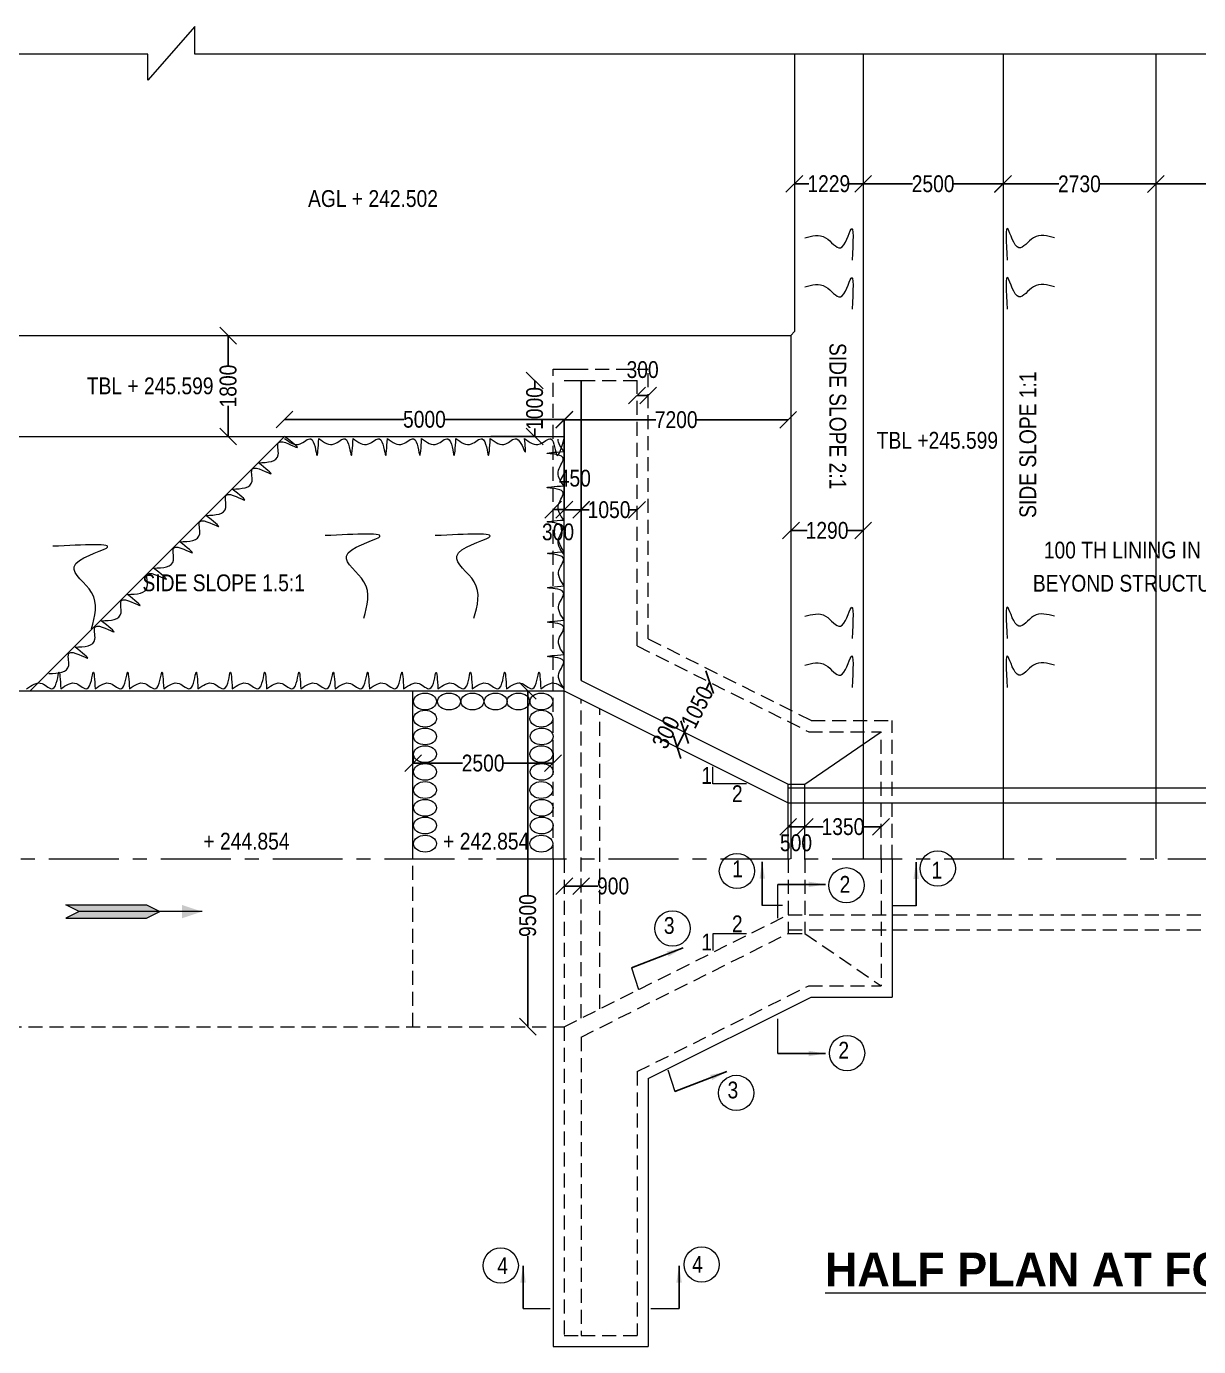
# Model space of a CAD drawing. Header units: inches. Extents: x -125809 to -33371, y 444176 to 501351.
# Drawn here: x -115330 to -94381, y 457176 to 480761 of the extents above; entities that cross this region are included whole.
import ezdxf
from ezdxf.enums import TextEntityAlignment as Align

# ---------------------------------------------------------------- set-up
doc = ezdxf.new("R2010")
doc.units = ezdxf.units.IN
doc.header["$LTSCALE"] = 1000
doc.header["$MEASUREMENT"] = 0
doc.linetypes.add('CENTER', pattern=[2, 1.25, -0.25, 0.25, -0.25])
doc.linetypes.add('HIDDEN', pattern=[0.375, 0.25, -0.125])
doc.layers.add('STEEL', color=5, linetype='Continuous')
doc.styles.add('ARIAL NARROW', font='ARIALN.TTF')
doc.styles.add('CITYBLUEPR', font='cityb___.ttf')
doc.dimstyles.new('STANDARD$0', dxfattribs={"dimscale": 88.888889, "dimtxt": 0.02, "dimasz": 0.02, "dimexe": 0.05, "dimexo": 0.1, "dimgap": 0.002, "dimtad": 2, "dimdec": 0, "dimzin": 1, "dimdsep": 46, "dimtxsty": 'Standard', "dimblk": 'OBLIQUE', "dimcen": 0.09, "dimadec": 0, "dimazin": 0, "dimtfac": 1, "dimtdec": 4, "dimtofl": 0, "dimtmove": 0, "dimatfit": 3, "dimfxl": 1, "dimtolj": 1, "dimtzin": 1, "dimarcsym": 0})
doc.dimstyles.new('STANDARD$7', dxfattribs={"dimtxt": 2, "dimasz": 2, "dimexe": 1.25, "dimexo": 0.625, "dimtad": 1, "dimdec": 0, "dimlfac": 0.5, "dimdsep": 46, "dimtxsty": 'Standard', "dimblk": 'OBLIQUE', "dimcen": 2.5, "dimadec": 0, "dimazin": 0, "dimtfac": 1, "dimtdec": 0, "dimtmove": 0, "dimatfit": 3, "dimfxl": 1, "dimtolj": 1, "dimtzin": 0, "dimarcsym": 0})

# ---------------------------------------------------------------- blocks, each defined once
blk = doc.blocks.new('_Oblique')
at = {"color": 0, "linetype": 'ByBlock', "lineweight": -2}
blk.add_line((-0.5, -0.5), (0.5, 0.5), dxfattribs=at)
blk = doc.blocks.new('*D81')
at = {"layer": 'Defpoints', "color": 0, "transparency": 16777216}
for p in [(-106246, 474436), (-106246, 474436), (-107032, 473436)]:
    blk.add_point(p, dxfattribs=at)
at = {"layer": 'STEEL', "color": 0, "lineweight": -2, "transparency": 16777216}
for p, q in [((-106246, 474436), (-106247, 474436)), ((-106246, 474436), (-106246, 474292)), ((-107031, 473436), (-106244, 473436)), ((-106246, 473436), (-106246, 473580))]:
    blk.add_line(p, q, dxfattribs=at)
at = {"layer": 'STEEL', "color": 0, "lineweight": -2, "transparency": 16777216, "xscale": 300, "yscale": 300, "zscale": 300}
for p, rotation in [((-106246, 474436), 90), ((-106246, 473436), 270)]:
    blk.add_blockref('_Oblique', p, dxfattribs=dict(at, rotation=rotation))
at = {"layer": 'STEEL', "color": 0, "lineweight": 13, "transparency": 16777216, "insert": (-106246, 473936), "char_height": 300, "attachment_point": 5, "rotation": 90, "style": 'ARIAL NARROW'}
blk.add_mtext('\\A1;1000', dxfattribs=at)
blk = doc.blocks.new('*D83')
at = {"layer": 'Defpoints', "color": 0, "transparency": 16777216}
for p in [(-105417, 472126), (-104417, 472126), (-104417, 472126)]:
    blk.add_point(p, dxfattribs=at)
at = {"layer": 'STEEL', "color": 0, "lineweight": -2, "transparency": 16777216}
for p, q in [((-105417, 472126), (-105417, 472127)), ((-105417, 472126), (-105272, 472126)), ((-104417, 472126), (-104561, 472126)), ((-104417, 472126), (-104417, 472127))]:
    blk.add_line(p, q, dxfattribs=at)
at = {"layer": 'STEEL', "color": 0, "lineweight": -2, "transparency": 16777216, "xscale": 300, "yscale": 300, "zscale": 300, "rotation": 180}
blk.add_blockref('_Oblique', (-105417, 472126), dxfattribs=at)
at = {"layer": 'STEEL', "color": 0, "lineweight": -2, "transparency": 16777216, "xscale": 300, "yscale": 300, "zscale": 300}
blk.add_blockref('_Oblique', (-104417, 472126), dxfattribs=at)
at = {"layer": 'STEEL', "color": 0, "lineweight": 13, "transparency": 16777216, "insert": (-104917, 472126), "char_height": 300, "attachment_point": 5, "style": 'ARIAL NARROW'}
blk.add_mtext('\\A1;1050', dxfattribs=at)
blk = doc.blocks.new('*D84')
at = {"layer": 'Defpoints', "color": 0, "transparency": 16777216}
for p in [(-105717, 473741), (-105717, 472127), (-105417, 472127)]:
    blk.add_point(p, dxfattribs=at)
at = {"layer": 'STEEL', "color": 0, "lineweight": -2, "transparency": 16777216}
for p, q in [((-105717, 473740), (-105717, 472126)), ((-105417, 472127), (-105717, 472127)), ((-105417, 472127), (-105417, 472128))]:
    blk.add_line(p, q, dxfattribs=at)
at = {"layer": 'STEEL', "color": 0, "lineweight": -2, "transparency": 16777216, "xscale": 300, "yscale": 300, "zscale": 300, "rotation": 180}
blk.add_blockref('_Oblique', (-105717, 472127), dxfattribs=at)
at = {"layer": 'STEEL', "color": 0, "lineweight": -2, "transparency": 16777216, "xscale": 300, "yscale": 300, "zscale": 300}
blk.add_blockref('_Oblique', (-105417, 472127), dxfattribs=at)
at = {"layer": 'STEEL', "color": 0, "lineweight": 13, "transparency": 16777216, "insert": (-105529, 472688), "char_height": 300, "attachment_point": 5, "style": 'ARIAL NARROW'}
blk.add_mtext('\\A1;450', dxfattribs=at)
blk = doc.blocks.new('*D85')
at = {"layer": 'Defpoints', "color": 0, "transparency": 16777216}
for p in [(-104417, 474166), (-104217, 474166), (-104217, 474166)]:
    blk.add_point(p, dxfattribs=at)
at = {"layer": 'STEEL', "color": 0, "lineweight": -2, "transparency": 16777216}
for p, q in [((-104417, 474167), (-104417, 474167)), ((-104417, 474166), (-104217, 474166)), ((-104217, 474167), (-104217, 474167))]:
    blk.add_line(p, q, dxfattribs=at)
at = {"layer": 'STEEL', "color": 0, "lineweight": -2, "transparency": 16777216, "xscale": 300, "yscale": 300, "zscale": 300, "rotation": 180}
blk.add_blockref('_Oblique', (-104417, 474166), dxfattribs=at)
at = {"layer": 'STEEL', "color": 0, "lineweight": -2, "transparency": 16777216, "xscale": 300, "yscale": 300, "zscale": 300}
blk.add_blockref('_Oblique', (-104217, 474166), dxfattribs=at)
at = {"layer": 'STEEL', "color": 0, "lineweight": 13, "transparency": 16777216, "insert": (-104317, 474628), "char_height": 300, "attachment_point": 5, "style": 'ARIAL NARROW'}
blk.add_mtext('\\A1;300', dxfattribs=at)
blk = doc.blocks.new('*D86')
at = {"layer": 'Defpoints', "color": 0, "transparency": 16777216}
for p in [(-105917, 472128), (-105717, 472128), (-105717, 472128)]:
    blk.add_point(p, dxfattribs=at)
at = {"layer": 'STEEL', "color": 0, "lineweight": -2, "transparency": 16777216}
for p, q in [((-105917, 472129), (-105917, 472129)), ((-105917, 472128), (-105717, 472128)), ((-105717, 472129), (-105717, 472129))]:
    blk.add_line(p, q, dxfattribs=at)
at = {"layer": 'STEEL', "color": 0, "lineweight": -2, "transparency": 16777216, "xscale": 300, "yscale": 300, "zscale": 300, "rotation": 180}
blk.add_blockref('_Oblique', (-105917, 472128), dxfattribs=at)
at = {"layer": 'STEEL', "color": 0, "lineweight": -2, "transparency": 16777216, "xscale": 300, "yscale": 300, "zscale": 300}
blk.add_blockref('_Oblique', (-105717, 472128), dxfattribs=at)
at = {"layer": 'STEEL', "color": 0, "lineweight": 13, "transparency": 16777216, "insert": (-105829, 471729), "char_height": 300, "attachment_point": 5, "style": 'ARIAL NARROW'}
blk.add_mtext('\\A1;300', dxfattribs=at)
blk = doc.blocks.new('*D94')
at = {"layer": 'Defpoints', "color": 0, "transparency": 16777216}
for p in [(-103119, 469046), (-103119, 469046), (-103567, 468151)]:
    blk.add_point(p, dxfattribs=at)
at = {"layer": 'STEEL', "color": 0, "lineweight": -2, "transparency": 16777216}
for p, q in [((-103119, 469046), (-103184, 468917)), ((-103120, 469046), (-103120, 469046)), ((-103567, 468151), (-103502, 468280)), ((-103567, 468152), (-103568, 468152))]:
    blk.add_line(p, q, dxfattribs=at)
at = {"layer": 'STEEL', "color": 0, "lineweight": -2, "transparency": 16777216, "xscale": 300, "yscale": 300, "zscale": 300}
for p, rotation in [((-103119, 469046), 63.43494882292201), ((-103567, 468151), 243.434948822922)]:
    blk.add_blockref('_Oblique', p, dxfattribs=dict(at, rotation=rotation))
at = {"layer": 'STEEL', "color": 0, "lineweight": 13, "transparency": 16777216, "insert": (-103343, 468599), "char_height": 300, "attachment_point": 5, "rotation": 63.4349, "style": 'ARIAL NARROW'}
blk.add_mtext('\\A1;1050', dxfattribs=at)
blk = doc.blocks.new('*D87')
at = {"layer": 'Defpoints', "color": 0, "transparency": 16777216}
for p in [(-103566, 468151), (-103700, 467883), (-103700, 467883)]:
    blk.add_point(p, dxfattribs=at)
at = {"layer": 'STEEL', "color": 0, "lineweight": -2, "transparency": 16777216}
for p, q in [((-103566, 468151), (-103700, 467883)), ((-103566, 468151), (-103567, 468152)), ((-103700, 467883), (-103701, 467883))]:
    blk.add_line(p, q, dxfattribs=at)
at = {"layer": 'STEEL', "color": 0, "lineweight": -2, "transparency": 16777216, "xscale": 300, "yscale": 300, "zscale": 300}
for p, rotation in [((-103566, 468151), 63.43494882290711), ((-103700, 467883), 243.4349488229071)]:
    blk.add_blockref('_Oblique', p, dxfattribs=dict(at, rotation=rotation))
at = {"layer": 'STEEL', "color": 0, "lineweight": 13, "transparency": 16777216, "insert": (-103901, 468151), "char_height": 300, "attachment_point": 5, "rotation": 63.4349, "style": 'ARIAL NARROW'}
blk.add_mtext('\\A1;300', dxfattribs=at)
blk = doc.blocks.new('*D88')
at = {"layer": 'Defpoints', "color": 0, "transparency": 16777216}
for p in [(-101717, 466462), (-101417, 466462), (-101417, 466462)]:
    blk.add_point(p, dxfattribs=at)
at = {"layer": 'STEEL', "color": 0, "lineweight": -2, "transparency": 16777216}
for p, q in [((-101717, 466463), (-101717, 466463)), ((-101717, 466462), (-101417, 466462)), ((-101417, 466463), (-101417, 466463))]:
    blk.add_line(p, q, dxfattribs=at)
at = {"layer": 'STEEL', "color": 0, "lineweight": -2, "transparency": 16777216, "xscale": 300, "yscale": 300, "zscale": 300, "rotation": 180}
blk.add_blockref('_Oblique', (-101717, 466462), dxfattribs=at)
at = {"layer": 'STEEL', "color": 0, "lineweight": -2, "transparency": 16777216, "xscale": 300, "yscale": 300, "zscale": 300}
blk.add_blockref('_Oblique', (-101417, 466462), dxfattribs=at)
at = {"layer": 'STEEL', "color": 0, "lineweight": 13, "transparency": 16777216, "insert": (-101576, 466175), "char_height": 300, "attachment_point": 5, "style": 'ARIAL NARROW'}
blk.add_mtext('\\A1;500', dxfattribs=at)
blk = doc.blocks.new('*D89')
at = {"layer": 'Defpoints', "color": 0, "transparency": 16777216}
for p in [(-101417, 466463), (-100057, 466463), (-100057, 466463)]:
    blk.add_point(p, dxfattribs=at)
at = {"layer": 'STEEL', "color": 0, "lineweight": -2, "transparency": 16777216}
for p, q in [((-101417, 466464), (-101417, 466464)), ((-101417, 466463), (-101092, 466463)), ((-100057, 466463), (-100381, 466463)), ((-100057, 466464), (-100057, 466464))]:
    blk.add_line(p, q, dxfattribs=at)
at = {"layer": 'STEEL', "color": 0, "lineweight": -2, "transparency": 16777216, "xscale": 300, "yscale": 300, "zscale": 300, "rotation": 180}
blk.add_blockref('_Oblique', (-101417, 466463), dxfattribs=at)
at = {"layer": 'STEEL', "color": 0, "lineweight": -2, "transparency": 16777216, "xscale": 300, "yscale": 300, "zscale": 300}
blk.add_blockref('_Oblique', (-100057, 466463), dxfattribs=at)
at = {"layer": 'STEEL', "color": 0, "lineweight": 13, "transparency": 16777216, "insert": (-100737, 466463), "char_height": 300, "attachment_point": 5, "style": 'ARIAL NARROW'}
blk.add_mtext('\\A1;1350', dxfattribs=at)
blk = doc.blocks.new('*D52')
at = {"layer": 'Defpoints', "color": 0, "transparency": 16777216}
for p in [(-95146, 477946), (-89646, 477946), (-89646, 477945)]:
    blk.add_point(p, dxfattribs=at)
at = {"layer": 'STEEL', "color": 0, "lineweight": -2, "transparency": 16777216}
for p, q in [((-95146, 477947), (-95146, 477948)), ((-95146, 477946), (-92763, 477946)), ((-89646, 477946), (-92028, 477946)), ((-89646, 477946), (-89646, 477948))]:
    blk.add_line(p, q, dxfattribs=at)
at = {"layer": 'STEEL', "color": 0, "lineweight": -2, "transparency": 16777216, "xscale": 300, "yscale": 300, "zscale": 300, "rotation": 180}
blk.add_blockref('_Oblique', (-95146, 477946), dxfattribs=at)
at = {"layer": 'STEEL', "color": 0, "lineweight": -2, "transparency": 16777216, "xscale": 300, "yscale": 300, "zscale": 300}
blk.add_blockref('_Oblique', (-89646, 477946), dxfattribs=at)
at = {"layer": 'STEEL', "color": 0, "lineweight": 13, "transparency": 16777216, "insert": (-92396, 477946), "char_height": 300, "attachment_point": 5, "style": 'ARIAL NARROW'}
blk.add_mtext('\\A1;5500', dxfattribs=at)
blk = doc.blocks.new('*D53')
at = {"layer": 'Defpoints', "color": 0, "transparency": 16777216}
for p in [(-97876, 477946), (-97876, 477946), (-95146, 477946)]:
    blk.add_point(p, dxfattribs=at)
at = {"layer": 'STEEL', "color": 0, "lineweight": -2, "transparency": 16777216}
for p, q in [((-97876, 477946), (-97876, 477945)), ((-97876, 477946), (-96880, 477946)), ((-95146, 477946), (-96141, 477946)), ((-95146, 477946), (-95146, 477945))]:
    blk.add_line(p, q, dxfattribs=at)
at = {"layer": 'STEEL', "color": 0, "lineweight": -2, "transparency": 16777216, "xscale": 300, "yscale": 300, "zscale": 300, "rotation": 180}
blk.add_blockref('_Oblique', (-97876, 477946), dxfattribs=at)
at = {"layer": 'STEEL', "color": 0, "lineweight": -2, "transparency": 16777216, "xscale": 300, "yscale": 300, "zscale": 300}
blk.add_blockref('_Oblique', (-95146, 477946), dxfattribs=at)
at = {"layer": 'STEEL', "color": 0, "lineweight": 13, "transparency": 16777216, "insert": (-96511, 477946), "char_height": 300, "attachment_point": 5, "style": 'ARIAL NARROW'}
blk.add_mtext('\\A1;2730', dxfattribs=at)
blk = doc.blocks.new('*D57')
at = {"layer": 'Defpoints', "color": 0, "transparency": 16777216}
for p in [(-105717, 473734), (-101717, 473734), (-101717, 473734)]:
    blk.add_point(p, dxfattribs=at)
at = {"layer": 'STEEL', "color": 0, "lineweight": -2, "transparency": 16777216}
for p, q in [((-105717, 473734), (-105717, 473735)), ((-105717, 473734), (-104083, 473734)), ((-101717, 473734), (-103350, 473734)), ((-101717, 473734), (-101717, 473735))]:
    blk.add_line(p, q, dxfattribs=at)
at = {"layer": 'STEEL', "color": 0, "lineweight": -2, "transparency": 16777216, "xscale": 300, "yscale": 300, "zscale": 300, "rotation": 180}
blk.add_blockref('_Oblique', (-105717, 473734), dxfattribs=at)
at = {"layer": 'STEEL', "color": 0, "lineweight": -2, "transparency": 16777216, "xscale": 300, "yscale": 300, "zscale": 300}
blk.add_blockref('_Oblique', (-101717, 473734), dxfattribs=at)
at = {"layer": 'STEEL', "color": 0, "lineweight": 13, "transparency": 16777216, "insert": (-103717, 473734), "char_height": 300, "attachment_point": 5, "style": 'ARIAL NARROW'}
blk.add_mtext('\\A1;7200', dxfattribs=at)
blk = doc.blocks.new('*D58')
at = {"layer": 'Defpoints', "color": 0, "transparency": 16777216}
for p in [(-110717, 473740), (-105717, 473740), (-105717, 473740)]:
    blk.add_point(p, dxfattribs=at)
at = {"layer": 'STEEL', "color": 0, "lineweight": -2, "transparency": 16777216}
for p, q in [((-110717, 473740), (-110717, 473741)), ((-110717, 473740), (-108584, 473740)), ((-105717, 473740), (-107849, 473740)), ((-105717, 473740), (-105717, 473741))]:
    blk.add_line(p, q, dxfattribs=at)
at = {"layer": 'STEEL', "color": 0, "lineweight": -2, "transparency": 16777216, "xscale": 300, "yscale": 300, "zscale": 300, "rotation": 180}
blk.add_blockref('_Oblique', (-110717, 473740), dxfattribs=at)
at = {"layer": 'STEEL', "color": 0, "lineweight": -2, "transparency": 16777216, "xscale": 300, "yscale": 300, "zscale": 300}
blk.add_blockref('_Oblique', (-105717, 473740), dxfattribs=at)
at = {"layer": 'STEEL', "color": 0, "lineweight": 13, "transparency": 16777216, "insert": (-108217, 473740), "char_height": 300, "attachment_point": 5, "style": 'ARIAL NARROW'}
blk.add_mtext('\\A1;5000', dxfattribs=at)
blk = doc.blocks.new('*D61')
at = {"layer": 'Defpoints', "color": 0, "transparency": 16777216}
for p in [(-108418, 467729), (-105918, 467782), (-108418, 467599)]:
    blk.add_point(p, dxfattribs=at)
at = {"layer": 'STEEL', "color": 0, "lineweight": -2, "transparency": 16777216}
for p, q in [((-108418, 467729), (-108418, 467598)), ((-105918, 467781), (-105918, 467598)), ((-108418, 467599), (-107538, 467599)), ((-105918, 467599), (-106799, 467599))]:
    blk.add_line(p, q, dxfattribs=at)
at = {"layer": 'STEEL', "color": 0, "lineweight": -2, "transparency": 16777216, "xscale": 300, "yscale": 300, "zscale": 300, "rotation": 180}
blk.add_blockref('_Oblique', (-108418, 467599), dxfattribs=at)
at = {"layer": 'STEEL', "color": 0, "lineweight": -2, "transparency": 16777216, "xscale": 300, "yscale": 300, "zscale": 300}
blk.add_blockref('_Oblique', (-105918, 467599), dxfattribs=at)
at = {"layer": 'STEEL', "color": 0, "lineweight": 13, "transparency": 16777216, "insert": (-107168, 467599), "char_height": 300, "attachment_point": 5, "style": 'ARIAL NARROW'}
blk.add_mtext('\\A1;2500', dxfattribs=at)
blk = doc.blocks.new('*D62')
at = {"layer": 'Defpoints', "color": 0, "transparency": 16777216}
for p in [(-111724, 475236), (-111724, 475236), (-111724, 473436)]:
    blk.add_point(p, dxfattribs=at)
at = {"layer": 'STEEL', "color": 0, "lineweight": -2, "transparency": 16777216}
for p, q in [((-111724, 475236), (-111725, 475236)), ((-111724, 475236), (-111724, 474692)), ((-111724, 473436), (-111724, 473980)), ((-111724, 473436), (-111725, 473436))]:
    blk.add_line(p, q, dxfattribs=at)
at = {"layer": 'STEEL', "color": 0, "lineweight": -2, "transparency": 16777216, "xscale": 300, "yscale": 300, "zscale": 300}
for p, rotation in [((-111724, 475236), 90), ((-111724, 473436), 270)]:
    blk.add_blockref('_Oblique', p, dxfattribs=dict(at, rotation=rotation))
at = {"layer": 'STEEL', "color": 0, "lineweight": 13, "transparency": 16777216, "insert": (-111724, 474336), "char_height": 300, "attachment_point": 5, "rotation": 90, "style": 'ARIAL NARROW'}
blk.add_mtext('\\A1;1800', dxfattribs=at)
blk = doc.blocks.new('*D65')
at = {"layer": 'Defpoints', "color": 0, "transparency": 16777216}
for p in [(-100376, 477948), (-97876, 477948), (-97876, 477948)]:
    blk.add_point(p, dxfattribs=at)
at = {"layer": 'STEEL', "color": 0, "lineweight": -2, "transparency": 16777216}
for p, q in [((-100376, 477948), (-100376, 477949)), ((-100376, 477948), (-99495, 477948)), ((-97876, 477948), (-98756, 477948)), ((-97876, 477947), (-97876, 477946))]:
    blk.add_line(p, q, dxfattribs=at)
at = {"layer": 'STEEL', "color": 0, "lineweight": -2, "transparency": 16777216, "xscale": 300, "yscale": 300, "zscale": 300, "rotation": 180}
blk.add_blockref('_Oblique', (-100376, 477948), dxfattribs=at)
at = {"layer": 'STEEL', "color": 0, "lineweight": -2, "transparency": 16777216, "xscale": 300, "yscale": 300, "zscale": 300}
blk.add_blockref('_Oblique', (-97876, 477948), dxfattribs=at)
at = {"layer": 'STEEL', "color": 0, "lineweight": 13, "transparency": 16777216, "insert": (-99126, 477948), "char_height": 300, "attachment_point": 5, "style": 'ARIAL NARROW'}
blk.add_mtext('\\A1;2500', dxfattribs=at)
blk = doc.blocks.new('*D100')
at = {"layer": 'Defpoints', "color": 0, "transparency": 16777216}
for p in [(-101666, 471756), (-100376, 471756), (-100376, 471756)]:
    blk.add_point(p, dxfattribs=at)
at = {"layer": 'STEEL', "color": 0, "lineweight": -2, "transparency": 16777216}
for p, q in [((-101666, 471756), (-101666, 471757)), ((-101666, 471756), (-101376, 471756)), ((-100376, 471756), (-100665, 471756)), ((-100376, 471755), (-100376, 471754))]:
    blk.add_line(p, q, dxfattribs=at)
at = {"layer": 'STEEL', "color": 0, "lineweight": -2, "transparency": 16777216, "xscale": 300, "yscale": 300, "zscale": 300, "rotation": 180}
blk.add_blockref('_Oblique', (-101666, 471756), dxfattribs=at)
at = {"layer": 'STEEL', "color": 0, "lineweight": -2, "transparency": 16777216, "xscale": 300, "yscale": 300, "zscale": 300}
blk.add_blockref('_Oblique', (-100376, 471756), dxfattribs=at)
at = {"layer": 'STEEL', "color": 0, "lineweight": 13, "transparency": 16777216, "insert": (-101021, 471756), "char_height": 300, "attachment_point": 5, "style": 'ARIAL NARROW'}
blk.add_mtext('\\A1;1290', dxfattribs=at)
blk = doc.blocks.new('*D101')
at = {"layer": 'Defpoints', "color": 0, "transparency": 16777216}
for p in [(-101605, 477949), (-100376, 477949), (-100376, 477949)]:
    blk.add_point(p, dxfattribs=at)
at = {"layer": 'STEEL', "color": 0, "lineweight": -2, "transparency": 16777216}
for p, q in [((-101605, 477949), (-101347, 477949)), ((-101605, 477948), (-101605, 477948)), ((-100376, 477949), (-100633, 477949)), ((-100376, 477948), (-100376, 477948))]:
    blk.add_line(p, q, dxfattribs=at)
at = {"layer": 'STEEL', "color": 0, "lineweight": -2, "transparency": 16777216, "xscale": 300, "yscale": 300, "zscale": 300, "rotation": 180}
blk.add_blockref('_Oblique', (-101605, 477949), dxfattribs=at)
at = {"layer": 'STEEL', "color": 0, "lineweight": -2, "transparency": 16777216, "xscale": 300, "yscale": 300, "zscale": 300}
blk.add_blockref('_Oblique', (-100376, 477949), dxfattribs=at)
at = {"layer": 'STEEL', "color": 0, "lineweight": 13, "transparency": 16777216, "insert": (-100990, 477949), "char_height": 300, "attachment_point": 5, "style": 'ARIAL NARROW'}
blk.add_mtext('\\A1;1229', dxfattribs=at)
blk = doc.blocks.new('*D107')
at = {"layer": 'Defpoints', "color": 0, "transparency": 16777216}
for p in [(-106370, 468891), (-106370, 462891), (-106370, 462891)]:
    blk.add_point(p, dxfattribs=at)
at = {"layer": 'STEEL', "color": 0, "lineweight": -2, "transparency": 16777216}
for p, q in [((-106370, 468891), (-106370, 465244)), ((-106369, 468891), (-106369, 468891)), ((-106370, 462891), (-106370, 464509)), ((-106369, 462891), (-106369, 462891))]:
    blk.add_line(p, q, dxfattribs=at)
at = {"layer": 'STEEL', "color": 0, "lineweight": -2, "transparency": 16777216, "xscale": 300, "yscale": 300, "zscale": 300}
for p, rotation in [((-106370, 468891), 90), ((-106370, 462891), 270)]:
    blk.add_blockref('_Oblique', p, dxfattribs=dict(at, rotation=rotation))
at = {"layer": 'STEEL', "color": 0, "lineweight": 13, "transparency": 16777216, "insert": (-106370, 464876), "char_height": 300, "attachment_point": 5, "rotation": 90, "style": 'ARIAL NARROW'}
blk.add_mtext('\\A1;9500', dxfattribs=at)
blk = doc.blocks.new('*D108')
at = {"layer": 'Defpoints', "color": 0, "transparency": 16777216}
for p in [(-105717, 465403), (-105417, 465403), (-105417, 465403)]:
    blk.add_point(p, dxfattribs=at)
at = {"layer": 'STEEL', "color": 0, "lineweight": -2, "transparency": 16777216}
for p, q in [((-105717, 465404), (-105717, 465404)), ((-105717, 465403), (-105417, 465403)), ((-105417, 465404), (-105417, 465404)), ((-105417, 465403), (-105117, 465403))]:
    blk.add_line(p, q, dxfattribs=at)
at = {"layer": 'STEEL', "color": 0, "lineweight": -2, "transparency": 16777216, "xscale": 300, "yscale": 300, "zscale": 300, "rotation": 180}
blk.add_blockref('_Oblique', (-105717, 465403), dxfattribs=at)
at = {"layer": 'STEEL', "color": 0, "lineweight": -2, "transparency": 16777216, "xscale": 300, "yscale": 300, "zscale": 300}
blk.add_blockref('_Oblique', (-105417, 465403), dxfattribs=at)
at = {"layer": 'STEEL', "color": 0, "lineweight": 13, "transparency": 16777216, "insert": (-104845, 465403), "char_height": 300, "attachment_point": 5, "style": 'ARIAL NARROW'}
blk.add_mtext('\\A1;900', dxfattribs=at)

msp = doc.modelspace()

# ---------------------------------------------------------------- hatches: boundary and pattern name
at = {"layer": 'STEEL', "lineweight": 13}
h = msp.add_hatch(color=7, dxfattribs=at)
h.paths.add_polyline_path([(-114386.3, 465067), (-114626.3, 465067), (-114386.3, 464947), (-112946.3, 464947), (-113186.3, 465067)])
h.paths.add_polyline_path([(-112549.8, 465067), (-112549.8, 464947), (-112189.8, 464947)])
h = msp.add_hatch(color=7, dxfattribs=at)
h.paths.add_polyline_path([(-113186.3, 464827), (-112946.3, 464947), (-114386.3, 464947), (-114626.3, 464827), (-114386.3, 464827)])
h.paths.add_polyline_path([(-112549.8, 464947), (-112549.8, 464827), (-112189.8, 464947), (-112249.8, 464947)])

# ---------------------------------------------------------------- linework, layer by layer
at = {"color": 7, "lineweight": 13}
for p, q in [((-112317.8, 480760.8), (-113157.8, 479800.8)), ((-112317.8, 480263.4), (-112317.8, 480760.8)), ((-113157.8, 479800.8), (-113157.8, 480263.4))]:
    msp.add_line(p, q, dxfattribs=at)
at = {"color": 7, "linetype": 'HIDDEN', "lineweight": 13}
for p, q in [((-105916.5, 465891), (-105916.5, 474636)), ((-105916.5, 474636), (-104216.5, 474636)), ((-104216.5, 469818.1), (-104216.5, 474636)), ((-105416.5, 474436), (-104416.5, 474436)), ((-104416.5, 469694.4), (-104416.5, 474436)), ((-104216.5, 469818.1), (-101302.4, 468361)), ((-104416.5, 469694.4), (-101349.6, 468161)), ((-105416.5, 463041), (-105416.5, 468741)), ((-105079, 463209.8), (-105079, 468572.2)), ((-101349.6, 468161), (-100056.5, 468161)), ((-101302.4, 468361), (-99856.5, 468361)), ((-100056.5, 465891), (-100056.5, 468161)), ((-99856.5, 465891), (-99856.5, 468361)), ((-108424.4, 462891), (-108424.4, 465891)), ((-105716.5, 465891), (-105716.5, 457376)), ((-101716.5, 465891), (-101716.5, 464555.6)), ((-101416.5, 465891), (-101416.5, 464555.6)), ((-100056.5, 465891), (-100056.5, 463621)), ((-105716.5, 462891), (-101716.5, 464891)), ((-101716.5, 464891), (-79980.5, 464891)), ((-101716.5, 464621), (-79980.5, 464621)), ((-105416.5, 462705.6), (-101716.5, 464555.6)), ((-101716.5, 464555.6), (-101416.5, 464555.6)), ((-101416.5, 464555.6), (-100056.5, 463621)), ((-104416.5, 462087.6), (-101349.6, 463621)), ((-101349.6, 463621), (-100056.5, 463621)), ((-117165.1, 462891), (-105716.5, 462891)), ((-105416.5, 462705.6), (-105416.5, 457376)), ((-104416.5, 462087.6), (-104416.5, 457376)), ((-105716.5, 457376), (-105416.5, 457376)), ((-105416.5, 457376), (-104416.5, 457376))]:
    msp.add_line(p, q, dxfattribs=at)
at = {"color": 7, "linetype": 'ByBlock', "lineweight": 13}
msp.add_line((-110716.5, 473436), (-115261.5, 468891), dxfattribs=at)
at = {"color": 7, "linetype": 'CENTER', "lineweight": 13}
msp.add_line((-118928.1, 465891), (-58093.1, 465891), dxfattribs=at)
at = {"color": 7, "lineweight": 13}
for points in [[(-111184.5, 472965.4), (-110829.2, 473106), (-110819.7, 473330.3), (-110491.7, 473238), (-110716.5, 473436)], [(-110716.5, 473397), (-110439.3, 473301.7), (-110247.3, 473392.4), (-110138.6, 473099.4), (-110103.9, 473397)], [(-110103.9, 473397), (-109826.7, 473301.7), (-109634.7, 473392.4), (-109526, 473099.4), (-109491.3, 473397)], [(-109491.3, 473397), (-109214, 473301.7), (-109022.1, 473392.4), (-108913.3, 473099.4), (-108878.6, 473397)], [(-108878.6, 473397), (-108601.4, 473301.7), (-108409.4, 473392.4), (-108300.7, 473099.4), (-108266, 473397)], [(-108266, 473397), (-107988.8, 473301.7), (-107796.8, 473392.4), (-107688.1, 473099.4), (-107653.4, 473397)], [(-107653.4, 473397), (-107376.2, 473301.7), (-107184.2, 473392.4), (-107075.5, 473099.4), (-107040.8, 473397)], [(-107040.8, 473397), (-106763.5, 473301.7), (-106571.6, 473392.4), (-106416.2, 473160.5), (-106428.1, 473397)], [(-106428.1, 473397), (-106150.9, 473301.7), (-105958.9, 473392.4), (-105850.2, 473099.4), (-105716.5, 473397)], [(-105725.1, 472554.9), (-105820.4, 472832.1), (-105743.4, 473060.1), (-106022.7, 473132.8), (-105725.1, 473167.5)], [(-111652.5, 472494.8), (-111297.2, 472635.5), (-111287.7, 472859.7), (-110959.7, 472767.4), (-111184.5, 472965.4)], [(-112120.5, 472024.3), (-111765.2, 472164.9), (-111755.7, 472389.1), (-111427.7, 472296.8), (-111652.5, 472494.8)], [(-105725.1, 471942.3), (-105820.4, 472219.5), (-105743.4, 472447.5), (-106022.7, 472520.2), (-105725.1, 472554.9)], [(-112588.6, 471553.7), (-112233.2, 471694.3), (-112223.7, 471918.5), (-111895.7, 471826.3), (-112120.5, 472024.3)], [(-112588.6, 471553.7), (-112233.2, 471694.3), (-112223.7, 471918.5), (-111895.7, 471826.3), (-112120.5, 472024.3)], [(-105725.1, 471329.6), (-105820.4, 471606.9), (-105743.4, 471834.9), (-106022.7, 471907.6), (-105725.1, 471942.3)], [(-113056.6, 471083.1), (-112701.3, 471223.7), (-112691.7, 471448), (-112363.7, 471355.7), (-112588.6, 471553.7)], [(-105716.5, 470763.9), (-105811.8, 471041.1), (-105734.8, 471269.1), (-106014.1, 471341.8), (-105716.5, 471376.5)], [(-113524.6, 470612.5), (-113169.3, 470753.1), (-113159.7, 470977.4), (-112831.8, 470885.1), (-113056.6, 471083.1)], [(-105716.5, 470151.3), (-105811.8, 470428.5), (-105734.8, 470656.5), (-106014.1, 470729.2), (-105716.5, 470763.9)], [(-113992.6, 470142), (-113637.3, 470282.6), (-113627.8, 470506.8), (-113299.8, 470414.5), (-113524.6, 470612.5)], [(-113992.6, 470142), (-113637.3, 470282.6), (-113627.8, 470506.8), (-113299.8, 470414.5), (-113524.6, 470612.5)], [(-114460.6, 469671.4), (-114105.3, 469812), (-114095.8, 470036.2), (-113767.8, 469944), (-113992.6, 470142)], [(-105716.5, 469538.6), (-105811.8, 469815.8), (-105734.8, 470043.9), (-106014.1, 470116.6), (-105716.5, 470151.3)], [(-114928.6, 469200.8), (-114573.3, 469341.4), (-114563.8, 469565.7), (-114235.8, 469473.4), (-114460.6, 469671.4)], [(-105716.5, 468926), (-105811.8, 469203.2), (-105734.8, 469431.2), (-106014.1, 469503.9), (-105716.5, 469538.6)], [(-115326.4, 468926), (-115049.2, 469021.3), (-114857.2, 468930.6), (-114748.5, 469223.6), (-114713.8, 468926)], [(-114713.8, 468926), (-114436.5, 469021.3), (-114244.6, 468930.6), (-114135.8, 469223.6), (-114101.1, 468926)], [(-114101.1, 468926), (-113823.9, 469021.3), (-113631.9, 468930.6), (-113523.2, 469223.6), (-113488.5, 468926)], [(-113488.5, 468926), (-113211.3, 469021.3), (-113019.3, 468930.6), (-112910.6, 469223.6), (-112875.9, 468926)], [(-112875.9, 468926), (-112598.7, 469021.3), (-112406.7, 468930.6), (-112298, 469223.6), (-112263.3, 468926)], [(-112263.3, 468926), (-111986, 469021.3), (-111794.1, 468930.6), (-111685.3, 469223.6), (-111650.6, 468926)], [(-111650.6, 468926), (-111373.4, 469021.3), (-111181.4, 468930.6), (-111072.7, 469223.6), (-111038, 468926)], [(-111038, 468926), (-110760.8, 469021.3), (-110568.8, 468930.6), (-110460.1, 469223.6), (-110425.4, 468926)], [(-110425.4, 468926), (-110148.2, 469021.3), (-109956.2, 468930.6), (-109847.5, 469223.6), (-109812.8, 468926)], [(-109812.8, 468926), (-109535.5, 469021.3), (-109343.6, 468930.6), (-109234.8, 469223.6), (-109200.1, 468926)], [(-109200.1, 468926), (-108922.9, 469021.3), (-108730.9, 468930.6), (-108622.2, 469223.6), (-108587.5, 468926)], [(-108587.5, 468926), (-108310.3, 469021.3), (-108118.3, 468930.6), (-108009.6, 469223.6), (-107974.9, 468926)], [(-107974.9, 468926), (-107697.7, 469021.3), (-107505.7, 468930.6), (-107396.9, 469223.6), (-107362.3, 468926)], [(-107362.3, 468926), (-107085, 469021.3), (-106893, 468930.6), (-106784.3, 469223.6), (-106749.6, 468926)], [(-106749.6, 468926), (-106472.4, 469021.3), (-106280.4, 468930.6), (-106171.7, 469223.6), (-106137, 468926)]]:
    msp.add_spline(points, degree=3, dxfattribs=at)
for points in [[(-105725.1, 473167.5), (-105775.7, 473238.8), (-105826.4, 473310.1), (-105827.9, 473388.9)], [(-105716.5, 471376.5), (-105767.1, 471447.8), (-105817.8, 471519.1), (-105819.3, 471597.9)], [(-105716.5, 470763.9), (-105767.1, 470835.2), (-105817.8, 470906.5), (-105819.3, 470985.3)]]:
    msp.add_open_spline(points, degree=3, dxfattribs=at)
msp.add_open_spline([(-106137, 468926), (-106046.6, 468992.2), (-105909.9, 469092.3), (-105759.5, 468956.3), (-105716.5, 468937)], degree=3, knots=[0, 0, 0, 0, 293.152296, 443.2351959, 443.2351959, 443.2351959, 443.2351959], dxfattribs=at)
at = {"layer": 'STEEL', "color": 7, "lineweight": 13}
for p, q in [((-113157.8, 480263.4), (-117165.1, 480263.4)), ((-104107, 480263.4), (-112317.8, 480263.4)), ((-91318.6, 480263.4), (-104107, 480263.4)), ((-101604.5, 480263.4), (-101604.5, 475313.3)), ((-100375.5, 480263.4), (-100375.5, 465891)), ((-97875.5, 480263.4), (-97875.5, 465891)), ((-95145.5, 480263.4), (-95145.5, 465891)), ((-117165.1, 475236), (-101665.5, 475236)), ((-101665.5, 475236), (-101604.5, 475313.3)), ((-101665.5, 475236), (-101665.5, 465891)), ((-105716.5, 474636), (-105416.5, 474636)), ((-105716.5, 474436), (-105416.5, 474436)), ((-105416.5, 474436), (-105416.5, 469076.4)), ((-105416.5, 469076.4), (-105416.5, 474436)), ((-117165.1, 473436), (-105716.5, 473436)), ((-105716.5, 465891), (-105716.5, 472126.8)), ((-117165.1, 468891), (-105716.5, 468891)), ((-108424.4, 465891), (-108424.4, 468891)), ((-105716.5, 468891), (-101716.5, 466891)), ((-105416.5, 469076.4), (-101716.5, 467226.4)), ((-101416.5, 467226.4), (-100056.5, 468161)), ((-103060.4, 467230.5), (-103060.4, 467530.5)), ((-102460.4, 467230.5), (-103060.4, 467230.5)), ((-101716.5, 465891), (-101716.5, 467226.4)), ((-101716.5, 467226.4), (-101416.5, 467226.4)), ((-101416.5, 465891), (-101416.5, 467226.4)), ((-101716.5, 467161), (-79980.5, 467161)), ((-101716.5, 466891), (-79980.5, 466891)), ((-105916.5, 465891), (-105916.5, 457176)), ((-99856.5, 465891), (-99856.5, 463421)), ((-101901.7, 464829.3), (-101901.7, 465433.1)), ((-114386.3, 464947), (-114626.3, 465067)), ((-114626.3, 465067), (-114386.3, 465067)), ((-114386.3, 464947), (-114626.3, 464827)), ((-114386.3, 465067), (-113186.3, 465067)), ((-112189.8, 464947), (-114386.3, 464947)), ((-113186.3, 465067), (-112946.3, 464947)), ((-113186.3, 464827), (-112946.3, 464947)), ((-101816.5, 465053.5), (-102179.4, 465053.5)), ((-99428.9, 465049.4), (-99856.5, 465049.4)), ((-114626.3, 464827), (-114386.3, 464827)), ((-114386.3, 464827), (-113186.3, 464827)), ((-102460.4, 464551.5), (-103060.4, 464551.5)), ((-103060.4, 464551.5), (-103060.4, 464251.5)), ((-104517.3, 463942.9), (-104388.6, 463556.8)), ((-104216.5, 461963.9), (-101302.4, 463421)), ((-101302.4, 463421), (-99856.5, 463421)), ((-101901.7, 462411.6), (-101901.7, 463031.2)), ((-103868.3, 462122.2), (-103739.1, 461734.3)), ((-104216.5, 461963.9), (-104216.5, 457176)), ((-106453.9, 457855.6), (-105969, 457855.6)), ((-104169, 457855.6), (-103665.9, 457855.6)), ((-105916.5, 457176), (-104216.5, 457176))]:
    msp.add_line(p, q, dxfattribs=at)
for centre in [(-102631.1, 465672.2), (-99042.9, 465717.6), (-100674.7, 465416.9), (-103782.9, 464646.7), (-100663.8, 462418.6), (-102644.6, 461707.5), (-106853.4, 458623.7), (-103262.3, 458642.2)]:
    msp.add_circle(centre, 315.2, dxfattribs=at)
for centre in [(-108205.3, 468700.7), (-107777.9, 468700.7), (-107358.6, 468700.7), (-106944.8, 468700.7), (-106536.3, 468700.7), (-106127.9, 468700.7), (-108205.3, 468393.7), (-106127.9, 468393.7), (-108205.3, 468076.4), (-106120.6, 468076.4), (-108205.3, 467759.6), (-106127.9, 467759.6), (-108205.3, 467442.3), (-106120.6, 467442.3), (-108205.3, 467118.6), (-106127.9, 467118.6), (-108205.3, 466801.3), (-106120.6, 466801.3), (-108205.3, 466484.8), (-106120.6, 466484.8), (-108205.3, 466161.1), (-106127.9, 466161.1)]:
    msp.add_ellipse(centre, major_axis=(-204.2, 0), ratio=0.7346809, dxfattribs=at)
for points in [[(-101419.2, 476983.1), (-101046.3, 476985.2), (-100782.7, 476806.1), (-100590.8, 477136.5), (-100572.8, 476586.5)], [(-96957.1, 476983.1), (-97330, 476985.2), (-97593.6, 476806.1), (-97785.5, 477136.5), (-97803.5, 476586.5)], [(-101419.2, 476108.2), (-101046.3, 476110.3), (-100782.7, 475931.1), (-100590.8, 476261.6), (-100572.8, 475711.6)], [(-96957.1, 476108.2), (-97330, 476110.3), (-97593.6, 475931.1), (-97785.5, 476261.6), (-97803.5, 475711.6)], [(-109300.4, 470189.3), (-109296.8, 470838.8), (-109608.8, 471297.8), (-109033.3, 471632), (-109991.1, 471663.3)], [(-107330.9, 470189.3), (-107327.2, 470838.8), (-107639.3, 471297.8), (-107063.7, 471632), (-108021.6, 471663.3)], [(-114168, 469998.9), (-114164.4, 470648.3), (-114476.4, 471107.4), (-113900.9, 471441.5), (-114858.7, 471472.8)], [(-101419.2, 470222.1), (-101046.3, 470224.2), (-100782.7, 470045.1), (-100590.8, 470375.5), (-100572.8, 469825.5)], [(-96957.1, 470222.1), (-97330, 470224.2), (-97593.6, 470045.1), (-97785.5, 470375.5), (-97803.5, 469825.5)], [(-101419.2, 469347.2), (-101046.3, 469349.3), (-100782.7, 469170.1), (-100590.8, 469500.6), (-100572.8, 468950.6)], [(-96957.1, 469347.2), (-97330, 469349.3), (-97593.6, 469170.1), (-97785.5, 469500.6), (-97803.5, 468950.6)]]:
    msp.add_spline(points, degree=3, dxfattribs=at)

# ---------------------------------------------------------------- texts
at = {"layer": 'STEEL', "color": 7, "lineweight": 13, "style": 'ARIAL NARROW'}
for s, p in [(' AGL + 242.502', (-110392, 477535.3)), ('TBL + 245.599', (-114249.9, 474189.5)), ('TBL +245.599', (-100133.4, 473216.3)), ('SIDE SLOPE 1.5:1', (-113255.4, 470670.7)), ('1', (-103267.4, 467228.3)), ('2', (-102721.4, 466903.3)), (' + 244.854', (-112261.4, 466054.8)), (' + 242.854', (-107976.9, 466054.8)), ('2', (-102721.4, 464577.4)), ('1', (-103267.4, 464252.4))]:
    msp.add_text(s, height=300, dxfattribs=at).set_placement(p)
for s, rotation, p in [('SIDE SLOPE 2:1', 270, (-100978.4, 475106.5)), ('SIDE SLOPE 1:1', 90, (-97283.7, 471980.5))]:
    msp.add_text(s, height=300, rotation=rotation, dxfattribs=at).set_placement(p)
for s, p in [('100 TH LINING IN CC M15 FOR CANAL BED AND SIDE SLOPES', (-92039.7, 471405.3)), ('BEYOND STRUCTURE FOR A LENGTH OF 5 M OR AS PER AGT.', (-92141, 470813.2))]:
    msp.add_text(s, height=300, dxfattribs=at).set_placement(p, align=Align.MIDDLE)
for s, p in [('1', (-102716, 465861.7)), ('1', (-99154.9, 465837.4)), ('2', (-100797.3, 465583.4)), ('3', (-103937.8, 464849.4)), ('2', (-100818.7, 462621.2)), ('3', (-102799.5, 461910.2)), ('4', (-106913.3, 458772.9)), ('4', (-103433.1, 458797.2))]:
    msp.add_text(s, height=300, dxfattribs=at).set_placement(p, align=Align.TOP_LEFT)
at = {"layer": 'STEEL', "color": 7, "lineweight": 13, "style": 'CITYBLUEPR'}
msp.add_text('%%UHALF PLAN AT FOUNDATION AND HALF PLAN AT TOP', height=600, rotation=360, dxfattribs=at).set_placement((-90405.1, 458554.9), align=Align.MIDDLE)

# ---------------------------------------------------------------- dimensions: what is measured, and where the dimension line sits
at = {"layer": 'STEEL', "color": 7, "lineweight": 13}
for base, p1, p2, override, picture, middle in [((-100375.5, 477948.8), (-101604.5, 477948.8), (-100375.5, 477948.8), {"dimscale": 1, "dimtxt": 300, "dimasz": 300, "dimexe": 1.25, "dimexo": 0.625, "dimgap": 0.625, "dimtad": 0, "dimzin": 8, "dimtxsty": 'ARIAL NARROW', "dimcen": 2.5, "dimtdec": 0, "dimtofl": 1, "dimtzin": 0}, '*D101', (-100990, 477948.8)), ((-97875.5, 477947.5), (-100375.5, 477947.5), (-97875.5, 477947.5), {"dimscale": 1, "dimtxt": 300, "dimasz": 300, "dimexe": 1.25, "dimexo": 0.625, "dimgap": 0.625, "dimtad": 0, "dimzin": 8, "dimtxsty": 'ARIAL NARROW', "dimcen": 2.5, "dimtdec": 0, "dimtofl": 1, "dimtzin": 0}, '*D65', (-99125.5, 477947.5)), ((-89645.5, 477946.3), (-95145.5, 477946.3), (-89645.5, 477945), {"dimscale": 1, "dimtxt": 300, "dimasz": 300, "dimexe": 1.25, "dimexo": 0.625, "dimgap": 0.625, "dimtad": 0, "dimzin": 8, "dimtxsty": 'ARIAL NARROW', "dimcen": 2.5, "dimtdec": 0, "dimtofl": 1, "dimtzin": 0}, '*D52', (-92395.5, 477946.3)), ((-105716.5, 473739.5), (-110716.5, 473739.5), (-105716.5, 473739.5), {"dimscale": 1, "dimtxt": 300, "dimasz": 300, "dimexe": 1.25, "dimexo": 0.625, "dimgap": 0.625, "dimtad": 0, "dimzin": 8, "dimtxsty": 'ARIAL NARROW', "dimcen": 2.5, "dimtdec": 0, "dimtofl": 1, "dimtmove": 2, "dimtzin": 0}, '*D58', (-108216.5, 473739.5)), ((-100375.5, 471755.5), (-101665.5, 471755.5), (-100375.5, 471755.5), {"dimscale": 1, "dimtxt": 300, "dimasz": 300, "dimexe": 1.25, "dimexo": 0.625, "dimgap": 0.625, "dimtad": 0, "dimzin": 8, "dimtxsty": 'ARIAL NARROW', "dimcen": 2.5, "dimtdec": 0, "dimtofl": 1, "dimtzin": 0}, '*D100', (-101020.5, 471755.5))]:
    dim = msp.add_linear_dim(base=base, p1=p1, p2=p2, dimstyle='STANDARD$0', override=override, dxfattribs=at)
    dim.commit()
    dim.dimension.update_dxf_attribs({"geometry": picture, "text_midpoint": middle})
for base, p1, p2, text, override, picture, middle in [((-97875.5, 477946.3), (-95145.5, 477946.3), (-97875.5, 477946.3), '2730', {"dimscale": 1, "dimtxt": 300, "dimasz": 300, "dimexe": 1.25, "dimexo": 0.625, "dimgap": 0.625, "dimtad": 0, "dimzin": 8, "dimtxsty": 'ARIAL NARROW', "dimcen": 2.5, "dimtdec": 0, "dimtofl": 1, "dimtzin": 0}, '*D53', (-96510.5, 477946.3)), ((-104216.5, 474166.2), (-104416.5, 474166.2), (-104216.5, 474166.2), '300', {"dimscale": 1, "dimtxt": 300, "dimasz": 300, "dimexe": 1.25, "dimexo": 0.625, "dimgap": 0.625, "dimtad": 0, "dimzin": 8, "dimtxsty": 'ARIAL NARROW', "dimcen": 2.5, "dimtdec": 0, "dimtofl": 1, "dimtmove": 2, "dimtzin": 0}, '*D85', (-104316.5, 474628)), ((-101716.5, 473733.5), (-105716.5, 473733.5), (-101716.5, 473733.5), '7200', {"dimscale": 1, "dimtxt": 300, "dimasz": 300, "dimexe": 1.25, "dimexo": 0.625, "dimgap": 0.625, "dimtad": 0, "dimzin": 8, "dimtxsty": 'ARIAL NARROW', "dimcen": 2.5, "dimtdec": 0, "dimtofl": 1, "dimtmove": 2, "dimtzin": 0}, '*D57', (-103716.5, 473733.5)), ((-104416.5, 472125.5), (-105416.5, 472125.5), (-104416.5, 472125.5), '1050', {"dimscale": 1, "dimtxt": 300, "dimasz": 300, "dimexe": 1.25, "dimexo": 0.625, "dimgap": 0.625, "dimtad": 0, "dimzin": 8, "dimtxsty": 'ARIAL NARROW', "dimcen": 2.5, "dimtdec": 0, "dimtofl": 1, "dimtmove": 2, "dimtzin": 0}, '*D83', (-104916.5, 472125.5)), ((-100056.5, 466462.9), (-101416.5, 466462.9), (-100056.5, 466462.9), '1350', {"dimscale": 1, "dimtxt": 300, "dimasz": 300, "dimexe": 1.25, "dimexo": 0.625, "dimgap": 0.625, "dimtad": 0, "dimzin": 8, "dimtxsty": 'ARIAL NARROW', "dimcen": 2.5, "dimtdec": 0, "dimtofl": 1, "dimtmove": 2, "dimtzin": 0}, '*D89', (-100736.5, 466462.9)), ((-105416.5, 465403), (-105716.5, 465403), (-105416.5, 465403), '900', {"dimscale": 1, "dimtxt": 300, "dimasz": 300, "dimexe": 1.25, "dimexo": 0.625, "dimgap": 0.625, "dimtad": 0, "dimlfac": 0.5, "dimzin": 8, "dimtxsty": 'ARIAL NARROW', "dimcen": 2.5, "dimtdec": 0, "dimtofl": 1, "dimtzin": 0}, '*D108', (-104844.5, 465403))]:
    dim = msp.add_linear_dim(base=base, p1=p1, p2=p2, text=text, dimstyle='STANDARD$0', override=override, dxfattribs=at)
    dim.commit()
    dim.dimension.update_dxf_attribs({"geometry": picture, "text_midpoint": middle})
for base, p1, p2, picture, middle in [((-111723.5, 475236), (-111723.5, 473436), (-111723.5, 475236), '*D62', (-111723.5, 474336)), ((-106245.5, 474436), (-107032, 473436), (-106245.5, 474436), '*D81', (-106245.5, 473936))]:
    dim = msp.add_linear_dim(base=base, p1=p1, p2=p2, angle=90, dimstyle='STANDARD$0', override={"dimscale": 1, "dimtxt": 300, "dimasz": 300, "dimexe": 1.25, "dimexo": 0.625, "dimgap": 0.625, "dimtad": 0, "dimzin": 8, "dimtxsty": 'ARIAL NARROW', "dimcen": 2.5, "dimtdec": 0, "dimtofl": 1, "dimtmove": 2, "dimtzin": 0}, dxfattribs=at)
    dim.commit()
    dim.dimension.update_dxf_attribs({"geometry": picture, "text_midpoint": middle})
for base, p1, p2, text, picture, middle in [((-105716.5, 472126.8), (-105416.5, 472126.8), (-105716.5, 473740.8), '450', '*D84', (-105529.4, 472687.5)), ((-105716.5, 472128), (-105916.5, 472128), (-105716.5, 472128), '300', '*D86', (-105829.4, 471729)), ((-101416.5, 466462), (-101716.5, 466462), (-101416.5, 466462), '500', '*D88', (-101575.9, 466175))]:
    dim = msp.add_linear_dim(base=base, p1=p1, p2=p2, text=text, dimstyle='STANDARD$0', override={"dimscale": 1, "dimtxt": 300, "dimasz": 300, "dimexe": 1.25, "dimexo": 0.625, "dimgap": 0.625, "dimtad": 0, "dimzin": 8, "dimtxsty": 'ARIAL NARROW', "dimcen": 2.5, "dimtdec": 0, "dimtofl": 1, "dimtmove": 2, "dimtzin": 0}, dxfattribs=at)
    dim.commit()
    dim.dimension.update_dxf_attribs({"geometry": picture, "text_midpoint": middle, "dimtype": 160})
dim = msp.add_aligned_dim(p1=(-103566.5, 468151.4), p2=(-103119.3, 469045.8), distance=0, text='1050', dimstyle='STANDARD$0', override={"dimscale": 1, "dimtxt": 300, "dimasz": 300, "dimexe": 1.25, "dimexo": 0.625, "dimgap": 0.625, "dimtad": 0, "dimzin": 8, "dimtxsty": 'ARIAL NARROW', "dimcen": 2.5, "dimtdec": 0, "dimtofl": 1, "dimtmove": 2, "dimtzin": 0}, dxfattribs=at)
dim.commit()
dim.dimension.update_dxf_attribs({"geometry": '*D94', "text_midpoint": (-103342.9, 468598.6)})
dim = msp.add_linear_dim(base=(-106370, 462891), p1=(-106370, 468891), p2=(-106370, 462891), angle=90, text='9500', dimstyle='STANDARD$0', override={"dimscale": 1, "dimtxt": 300, "dimasz": 300, "dimexe": 1.25, "dimexo": 0.625, "dimgap": 0.625, "dimtad": 0, "dimlfac": 0.5, "dimzin": 8, "dimtxsty": 'ARIAL NARROW', "dimcen": 2.5, "dimtdec": 0, "dimtofl": 1, "dimtzin": 0}, dxfattribs=at)
dim.commit()
dim.dimension.update_dxf_attribs({"geometry": '*D107', "text_midpoint": (-106370, 464876.5), "dimtype": 160})
dim = msp.add_aligned_dim(p1=(-103565.7, 468151), p2=(-103699.9, 467882.7), distance=0, dimstyle='STANDARD$0', override={"dimscale": 1, "dimtxt": 300, "dimasz": 300, "dimexe": 1.25, "dimexo": 0.625, "dimgap": 0.625, "dimtad": 0, "dimzin": 8, "dimtxsty": 'ARIAL NARROW', "dimcen": 2.5, "dimtdec": 0, "dimtofl": 1, "dimtmove": 2, "dimtzin": 0}, dxfattribs=at)
dim.commit()
dim.dimension.update_dxf_attribs({"geometry": '*D87', "text_midpoint": (-103901.1, 468151)})
dim = msp.add_linear_dim(base=(-108418.1, 467599.4), p1=(-105918.1, 467781.7), p2=(-108418.1, 467729.3), angle=180, text='2500', dimstyle='STANDARD$0', override={"dimscale": 1, "dimtxt": 300, "dimasz": 300, "dimexe": 1.25, "dimexo": 0.625, "dimgap": 0.625, "dimtad": 0, "dimlfac": 0.5, "dimzin": 8, "dimtxsty": 'ARIAL NARROW', "dimcen": 2.5, "dimtdec": 0, "dimtofl": 1, "dimtzin": 0}, dxfattribs=at)
dim.commit()
dim.dimension.update_dxf_attribs({"geometry": '*D61', "text_midpoint": (-107168.1, 467599.4)})

# ---------------------------------------------------------------- leaders
for points in [[(-102179.4, 465834.7), (-102179.4, 465053.5)], [(-99428.9, 465830.7), (-99428.9, 465049.4)], [(-101050.7, 465433.1), (-101901.7, 465433.1)], [(-103590.6, 464298.7), (-104517.3, 463942.9)], [(-101050.7, 462411.6), (-101901.7, 462411.6)], [(-102812.4, 462090.1), (-103739.1, 461734.3)], [(-106453.4, 458620.6), (-106453.9, 457858.1)], [(-103665.4, 458618.1), (-103665.9, 457855.6)]]:
    msp.add_leader(points, dimstyle='STANDARD$7', override={"dimasz": 300, "dimtad": 0}, dxfattribs=at)

doc.saveas('drawing.dxf')
